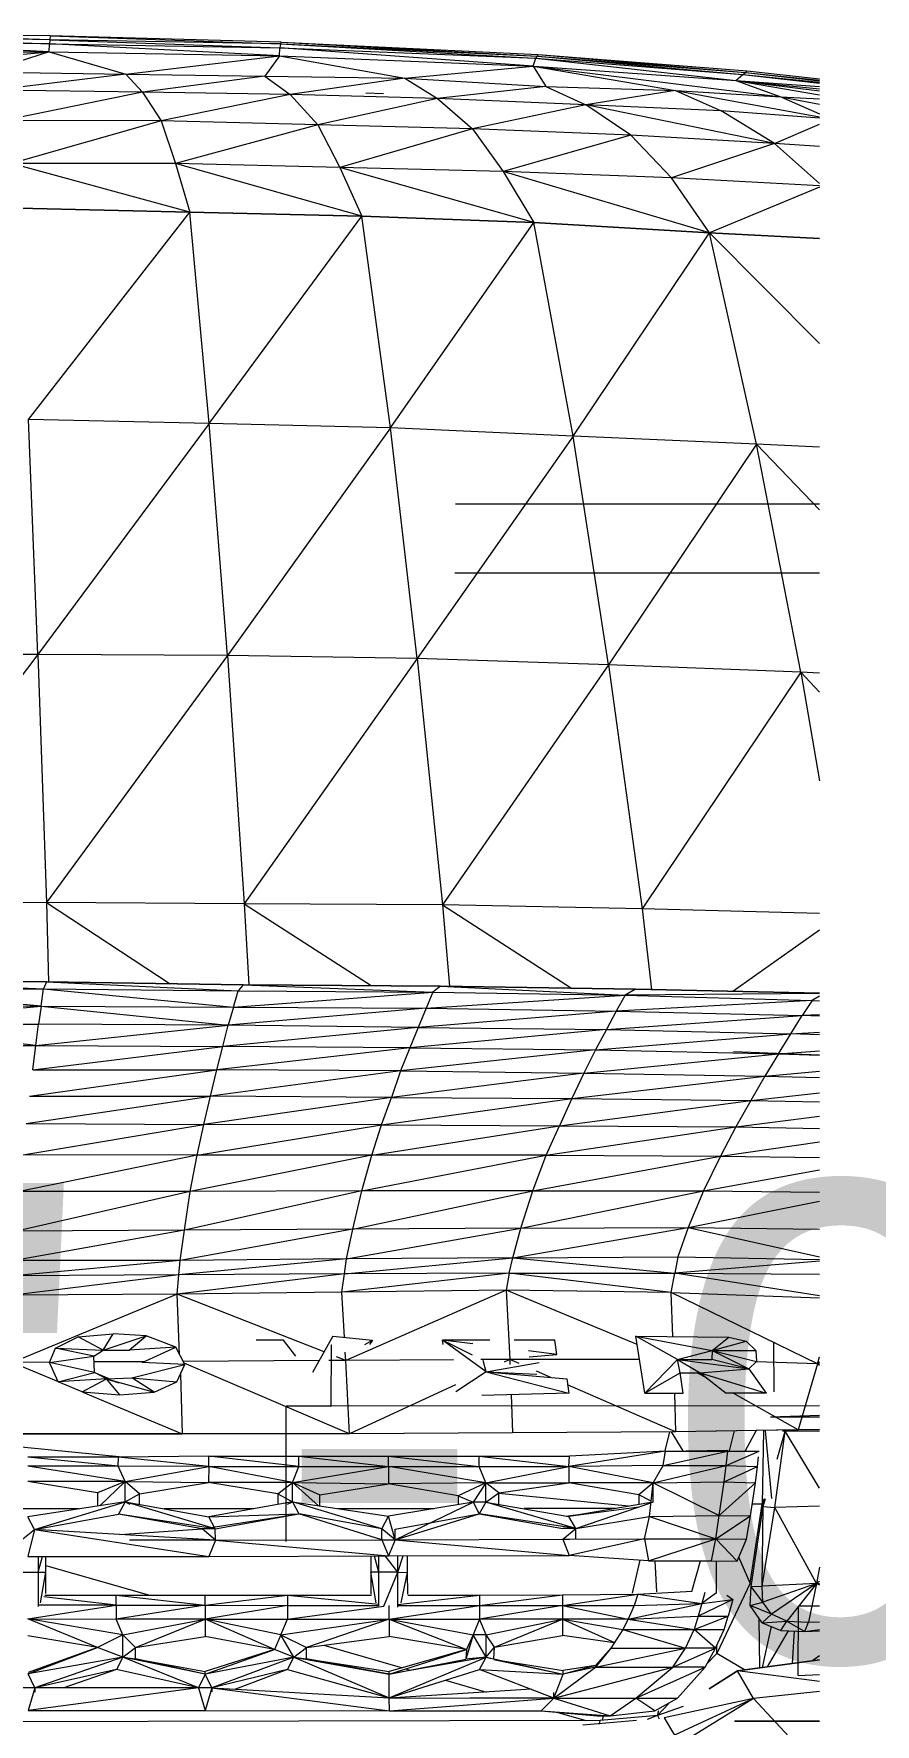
# Model space of a CAD drawing. Header units: inches. Extents: x 9610 to 16692, y -360 to 647.
# Drawn here: x 12446.94 to 12462.81, y 0.35 to 32.22 of the extents above; entities that cross this region are included whole.
import ezdxf

# ---------------------------------------------------------------- set-up
doc = ezdxf.new("R2010")
doc.units = ezdxf.units.IN
doc.header["$MEASUREMENT"] = 0
for name, color, linetype, lineweight in [('0-1', 7, 'Continuous', 5), ('0-3', 45, 'Continuous', 9), ('A-FLOR-LEVL', 51, 'Continuous', 9), ('A-GENM', 5, 'Continuous', 9)]:
    doc.layers.add(name, color=color, linetype=linetype, lineweight=lineweight)
doc.styles.add('Century Gothic', font='ufonts.com_century-gothic.ttf', dxfattribs={"height": 9})

# ---------------------------------------------------------------- blocks, each defined once
blk = doc.blocks.new('Land_Rover_Evoque_-_SUV_Car_Vehicle_Automobile_13067 - Land Rover EVOQUE_dwg-1230547-BUILDING SECTION - EAST_WEST - LOOKING NORTH')
at = {"layer": 'A-GENM'}
for p, q in [((12447.248, 32.184), (12443.442, 32.224)), ((12447.241, 32.11), (12443.442, 32.224)), ((12443.435, 31.543), (12447.227, 31.885)), ((12443.436, 31.886), (12447.227, 31.885)), ((12447.227, 31.885), (12443.438, 32.075)), ((12447.233, 32.036), (12443.438, 32.075)), ((12447.241, 32.11), (12443.44, 32.188)), ((12443.44, 32.188), (12447.233, 32.036)), ((12447.227, 31.885), (12446.046, 31.504)), ((12447.227, 31.885), (12447.233, 32.036)), ((12447.227, 31.885), (12448.671, 31.465)), ((12447.227, 31.885), (12451.569, 31.806)), ((12447.241, 32.11), (12447.233, 32.036)), ((12451.569, 31.806), (12447.233, 32.036)), ((12447.233, 32.036), (12451.58, 31.958)), ((12447.248, 32.184), (12447.241, 32.11)), ((12451.592, 32.032), (12447.241, 32.11)), ((12447.241, 32.11), (12451.58, 31.958)), ((12451.604, 32.068), (12447.248, 32.184)), ((12447.248, 32.184), (12451.592, 32.032)), ((12451.569, 31.806), (12451.58, 31.958)), ((12451.592, 32.032), (12451.58, 31.958)), ((12456.357, 31.612), (12451.58, 31.958)), ((12451.58, 31.958), (12456.407, 31.764)), ((12451.604, 32.068), (12451.592, 32.032)), ((12451.592, 32.032), (12456.374, 31.766)), ((12451.592, 32.032), (12456.438, 31.799)), ((12451.604, 32.068), (12456.449, 31.835)), ((12451.604, 32.068), (12456.438, 31.799)), ((12448.671, 31.465), (12451.569, 31.806)), ((12451.569, 31.806), (12451.297, 31.425)), ((12451.569, 31.806), (12453.937, 31.386)), ((12451.569, 31.806), (12456.357, 31.612)), ((12453.937, 31.386), (12456.357, 31.612)), ((12456.357, 31.612), (12456.407, 31.764)), ((12456.357, 31.612), (12456.597, 31.231)), ((12456.357, 31.612), (12459.044, 31.153)), ((12456.357, 31.612), (12461.027, 31.036)), ((12456.374, 31.611), (12460.178, 31.341)), ((12456.407, 31.764), (12456.438, 31.799)), ((12456.407, 31.764), (12460.178, 31.341)), ((12456.407, 31.764), (12460.314, 31.455)), ((12456.438, 31.799), (12456.449, 31.835)), ((12456.438, 31.799), (12460.314, 31.455)), ((12456.438, 31.799), (12460.365, 31.491)), ((12456.449, 31.835), (12460.396, 31.526)), ((12456.449, 31.835), (12460.365, 31.491)), ((12446.046, 31.504), (12448.671, 31.465)), ((12446.046, 31.504), (12448.671, 31.465)), ((12448.671, 31.465), (12446.206, 31.16)), ((12448.671, 31.465), (12451.297, 31.425)), ((12448.671, 31.465), (12448.99, 31.121)), ((12448.671, 31.465), (12451.297, 31.425)), ((12451.297, 31.425), (12448.99, 31.121)), ((12451.297, 31.425), (12453.937, 31.386)), ((12451.297, 31.425), (12451.774, 31.081)), ((12453.937, 31.386), (12451.774, 31.081)), ((12453.937, 31.386), (12456.597, 31.231)), ((12453.937, 31.386), (12454.555, 31.003)), ((12460.178, 31.341), (12460.314, 31.455)), ((12460.178, 31.341), (12461.027, 31.036)), ((12460.178, 31.341), (12461.756, 31.071)), ((12460.178, 31.341), (12461.756, 31.151)), ((12460.178, 31.341), (12461.756, 31.188)), ((12460.178, 31.341), (12461.756, 31.228)), ((12460.314, 31.455), (12460.365, 31.491)), ((12460.314, 31.455), (12461.756, 31.294)), ((12460.314, 31.455), (12461.756, 31.312)), ((12460.365, 31.491), (12460.396, 31.526)), ((12460.365, 31.491), (12461.756, 31.334)), ((12460.365, 31.491), (12461.756, 31.351)), ((12460.396, 31.526), (12461.756, 31.372)), ((12448.99, 31.121), (12446.206, 31.16)), ((12448.99, 31.121), (12446.379, 30.586)), ((12451.774, 31.081), (12448.99, 31.121)), ((12448.99, 31.121), (12449.336, 30.585)), ((12451.774, 31.081), (12449.336, 30.585)), ((12454.555, 31.003), (12451.774, 31.081)), ((12451.774, 31.081), (12452.296, 30.507)), ((12454.555, 31.003), (12452.296, 30.507)), ((12453.533, 31.091), (12453.197, 31.107)), ((12456.597, 31.231), (12454.555, 31.003)), ((12457.35, 30.887), (12454.555, 31.003)), ((12454.555, 31.003), (12455.212, 30.429)), ((12456.597, 31.231), (12459.044, 31.153)), ((12456.597, 31.231), (12457.35, 30.887)), ((12456.597, 31.231), (12459.044, 31.153)), ((12459.044, 31.153), (12457.35, 30.887)), ((12459.044, 31.153), (12461.027, 31.036)), ((12459.044, 31.153), (12461.756, 30.657)), ((12459.044, 31.153), (12459.904, 30.77)), ((12459.044, 31.153), (12461.027, 31.036)), ((12461.027, 31.036), (12461.756, 30.995)), ((12461.027, 31.036), (12461.756, 30.716)), ((12461.027, 31.036), (12461.756, 30.894)), ((12461.027, 31.036), (12461.756, 30.995)), ((12457.35, 30.887), (12455.212, 30.429)), ((12460.908, 30.158), (12457.35, 30.887)), ((12459.904, 30.77), (12457.35, 30.887)), ((12458.201, 30.312), (12457.35, 30.887)), ((12460.908, 30.158), (12459.904, 30.77)), ((12461.756, 30.633), (12459.904, 30.77)), ((12449.336, 30.585), (12446.379, 30.586)), ((12449.336, 30.585), (12446.515, 29.781)), ((12452.296, 30.507), (12449.336, 30.585)), ((12449.336, 30.585), (12449.607, 29.78)), ((12452.296, 30.507), (12449.607, 29.78)), ((12455.212, 30.429), (12452.296, 30.507)), ((12452.296, 30.507), (12452.707, 29.702)), ((12455.212, 30.429), (12452.707, 29.702)), ((12458.201, 30.312), (12455.212, 30.429)), ((12455.212, 30.429), (12455.792, 29.624)), ((12458.201, 30.312), (12455.792, 29.624)), ((12460.908, 30.158), (12458.201, 30.312)), ((12458.964, 29.508), (12458.201, 30.312)), ((12460.908, 30.158), (12461.756, 30.519)), ((12460.908, 30.158), (12458.964, 29.508)), ((12461.756, 30.097), (12460.908, 30.158)), ((12461.756, 29.399), (12460.908, 30.158)), ((12449.607, 29.78), (12446.515, 29.781)), ((12449.883, 28.86), (12446.515, 29.781)), ((12452.707, 29.702), (12449.607, 29.78)), ((12453.122, 28.782), (12449.607, 29.78)), ((12449.607, 29.78), (12449.883, 28.86)), ((12455.792, 29.624), (12452.707, 29.702)), ((12456.372, 28.666), (12452.707, 29.702)), ((12452.707, 29.702), (12453.122, 28.782)), ((12459.68, 28.472), (12455.792, 29.624)), ((12458.964, 29.508), (12455.792, 29.624)), ((12455.792, 29.624), (12456.372, 28.666)), ((12461.756, 29.355), (12458.964, 29.508)), ((12459.68, 28.472), (12458.964, 29.508)), ((12461.756, 29.331), (12459.68, 28.472)), ((12449.883, 28.86), (12446.65, 28.938)), ((12449.883, 28.86), (12446.65, 28.938)), ((12446.65, 28.938), (12449.883, 28.86)), ((12446.837, 24.949), (12449.883, 28.86)), ((12453.122, 28.782), (12449.883, 28.86)), ((12453.122, 28.782), (12449.883, 28.86)), ((12450.247, 24.872), (12449.883, 28.86)), ((12449.883, 28.86), (12453.122, 28.782)), ((12450.247, 24.872), (12453.122, 28.782)), ((12456.372, 28.666), (12453.122, 28.782)), ((12456.372, 28.666), (12453.122, 28.782)), ((12453.666, 24.794), (12453.122, 28.782)), ((12453.122, 28.782), (12456.372, 28.666)), ((12453.666, 24.794), (12456.372, 28.666)), ((12459.68, 28.472), (12456.372, 28.666)), ((12459.68, 28.472), (12456.372, 28.666)), ((12457.109, 24.638), (12456.372, 28.666)), ((12456.372, 28.666), (12459.68, 28.472)), ((12457.109, 24.638), (12459.68, 28.472)), ((12461.756, 28.364), (12459.68, 28.472)), ((12461.756, 28.364), (12459.68, 28.472)), ((12461.756, 26.385), (12459.68, 28.472)), ((12460.572, 24.483), (12459.68, 28.472)), ((12459.68, 28.472), (12461.756, 28.364)), ((12450.247, 24.872), (12446.837, 24.949)), ((12447.011, 20.518), (12446.837, 24.949)), ((12450.247, 24.872), (12447.011, 20.518)), ((12453.666, 24.794), (12450.247, 24.872)), ((12450.589, 20.498), (12450.247, 24.872)), ((12453.666, 24.794), (12450.589, 20.498)), ((12457.109, 24.638), (12453.666, 24.794)), ((12454.171, 20.44), (12453.666, 24.794)), ((12457.109, 24.638), (12454.171, 20.44)), ((12460.572, 24.483), (12457.109, 24.638)), ((12457.779, 20.323), (12457.109, 24.638)), ((12460.572, 24.483), (12457.779, 20.323)), ((12461.756, 23.246), (12460.572, 24.483)), ((12461.406, 20.187), (12460.572, 24.483)), ((12461.756, 24.426), (12460.572, 24.483)), ((12461.756, 23.355), (12454.894, 23.356)), ((12454.896, 23.354), (12454.894, 23.356)), ((12461.756, 22.051), (12454.878, 22.053)), ((12454.879, 22.051), (12454.878, 22.053)), ((12447.011, 20.518), (12443.437, 20.52)), ((12447.011, 20.518), (12443.441, 15.801)), ((12450.589, 20.498), (12447.011, 20.518)), ((12447.011, 20.518), (12447.173, 15.839)), ((12450.589, 20.498), (12447.173, 15.839)), ((12454.171, 20.44), (12450.589, 20.498)), ((12450.589, 20.498), (12450.906, 15.818)), ((12454.171, 20.44), (12450.906, 15.818)), ((12457.779, 20.323), (12454.171, 20.44)), ((12454.171, 20.44), (12454.649, 15.798)), ((12457.779, 20.323), (12454.649, 15.798)), ((12461.406, 20.187), (12457.779, 20.323)), ((12457.779, 20.323), (12458.412, 15.719)), ((12461.406, 20.187), (12458.412, 15.719)), ((12461.756, 20.169), (12461.406, 20.187)), ((12461.406, 20.187), (12461.756, 19.811)), ((12461.406, 20.187), (12461.756, 18.133)), ((12447.173, 15.839), (12443.441, 15.801)), ((12450.906, 15.818), (12447.173, 15.839)), ((12447.173, 15.839), (12449.511, 14.309)), ((12447.173, 15.839), (12447.216, 14.345)), ((12454.649, 15.798), (12450.906, 15.818)), ((12450.906, 15.818), (12453.301, 14.274)), ((12450.906, 15.818), (12450.991, 14.286)), ((12458.412, 15.719), (12454.649, 15.798)), ((12454.649, 15.798), (12454.78, 14.264)), ((12454.649, 15.798), (12457.077, 14.227)), ((12461.756, 15.632), (12458.412, 15.719)), ((12458.412, 15.719), (12458.591, 14.2)), ((12461.756, 15.319), (12460.126, 14.166)), ((12443.439, 14.366), (12447.177, 14.346)), ((12443.439, 14.366), (12447.122, 14.213)), ((12447.177, 14.346), (12443.439, 14.366)), ((12447.177, 14.346), (12447.122, 14.213)), ((12447.177, 14.346), (12450.885, 14.287)), ((12447.177, 14.346), (12450.792, 14.174)), ((12450.885, 14.287), (12447.177, 14.346)), ((12447.077, 13.889), (12443.438, 14.214)), ((12443.438, 14.214), (12447.122, 14.213)), ((12447.077, 13.889), (12447.122, 14.213)), ((12447.122, 14.213), (12450.704, 13.869)), ((12447.122, 14.213), (12450.792, 14.174)), ((12450.704, 13.869), (12450.792, 14.174)), ((12450.704, 13.869), (12454.462, 14.153)), ((12450.885, 14.287), (12450.792, 14.174)), ((12450.792, 14.174), (12454.462, 14.153)), ((12450.885, 14.287), (12454.608, 14.266)), ((12450.885, 14.287), (12454.462, 14.153)), ((12454.608, 14.266), (12450.885, 14.287)), ((12454.462, 14.153), (12454.335, 13.848)), ((12454.335, 13.848), (12458.089, 14.094)), ((12454.608, 14.266), (12454.462, 14.153)), ((12454.462, 14.153), (12458.089, 14.094)), ((12454.608, 14.266), (12458.284, 14.207)), ((12454.608, 14.266), (12458.089, 14.094)), ((12458.284, 14.207), (12454.608, 14.266)), ((12458.089, 14.094), (12457.923, 13.789)), ((12458.284, 14.207), (12458.089, 14.094)), ((12458.089, 14.094), (12461.619, 13.996)), ((12461.756, 14.128), (12458.12, 14.094)), ((12458.284, 14.207), (12461.756, 14.13)), ((12461.756, 14.13), (12458.284, 14.207)), ((12461.756, 14.077), (12461.619, 13.996)), ((12443.435, 13.547), (12447.077, 13.889)), ((12443.436, 13.909), (12447.077, 13.889)), ((12447.077, 13.889), (12447.028, 13.546)), ((12447.077, 13.889), (12450.704, 13.869)), ((12447.077, 13.889), (12450.606, 13.525)), ((12450.704, 13.869), (12450.606, 13.525)), ((12454.335, 13.848), (12450.606, 13.525)), ((12450.704, 13.869), (12454.335, 13.848)), ((12454.335, 13.848), (12454.189, 13.486)), ((12457.923, 13.789), (12454.189, 13.486)), ((12454.335, 13.848), (12457.923, 13.789)), ((12457.923, 13.789), (12457.738, 13.446)), ((12457.738, 13.446), (12461.434, 13.711)), ((12461.619, 13.996), (12457.923, 13.789)), ((12457.923, 13.789), (12461.434, 13.711)), ((12461.22, 13.367), (12461.434, 13.711)), ((12461.619, 13.996), (12461.434, 13.711)), ((12461.756, 13.723), (12461.434, 13.711)), ((12461.756, 13.697), (12461.434, 13.711)), ((12461.619, 13.996), (12461.756, 13.99)), ((12446.973, 13.145), (12443.435, 13.547)), ((12443.435, 13.547), (12447.028, 13.546)), ((12446.973, 13.145), (12447.028, 13.546)), ((12446.973, 13.145), (12450.606, 13.525)), ((12450.606, 13.525), (12447.028, 13.546)), ((12450.503, 13.124), (12450.606, 13.525)), ((12454.189, 13.486), (12450.503, 13.124)), ((12454.189, 13.486), (12450.606, 13.525)), ((12454.189, 13.486), (12454.033, 13.103)), ((12457.738, 13.446), (12454.033, 13.103)), ((12454.189, 13.486), (12457.738, 13.446)), ((12457.738, 13.446), (12457.534, 13.064)), ((12457.738, 13.446), (12461.22, 13.367)), ((12461.22, 13.367), (12461.756, 13.399)), ((12443.434, 13.146), (12446.973, 13.145)), ((12446.917, 12.686), (12446.973, 13.145)), ((12446.917, 12.686), (12450.503, 13.124)), ((12446.973, 13.145), (12450.503, 13.124)), ((12450.391, 12.685), (12450.503, 13.124)), ((12454.033, 13.103), (12450.391, 12.685)), ((12454.033, 13.103), (12450.503, 13.124)), ((12454.033, 13.103), (12453.857, 12.665)), ((12454.033, 13.103), (12457.534, 13.064)), ((12457.534, 13.064), (12461.22, 13.367)), ((12460.986, 12.986), (12461.22, 13.367)), ((12461.756, 13.348), (12461.22, 13.367)), ((12457.534, 13.064), (12453.857, 12.665)), ((12457.534, 13.064), (12457.31, 12.625)), ((12457.31, 12.625), (12460.986, 12.986)), ((12457.534, 13.064), (12460.986, 12.986)), ((12460.135, 13.033), (12461.756, 12.969)), ((12460.135, 13.033), (12461.756, 12.969)), ((12460.986, 12.986), (12460.724, 12.566)), ((12460.986, 12.986), (12461.756, 13.044)), ((12460.986, 12.986), (12461.756, 12.962)), ((12446.855, 12.189), (12450.391, 12.685)), ((12446.917, 12.686), (12450.391, 12.685)), ((12450.269, 12.188), (12450.391, 12.685)), ((12453.857, 12.665), (12450.269, 12.188)), ((12453.857, 12.665), (12450.391, 12.685)), ((12453.857, 12.665), (12453.683, 12.167)), ((12457.31, 12.625), (12453.683, 12.167)), ((12453.857, 12.665), (12457.31, 12.625)), ((12457.31, 12.625), (12457.087, 12.147)), ((12457.087, 12.147), (12460.724, 12.566)), ((12457.31, 12.625), (12460.724, 12.566)), ((12460.724, 12.566), (12460.463, 12.107)), ((12460.724, 12.566), (12461.756, 12.661)), ((12460.724, 12.566), (12461.756, 12.54)), ((12446.794, 11.673), (12450.269, 12.188)), ((12446.855, 12.189), (12450.269, 12.188)), ((12450.147, 11.652), (12450.269, 12.188)), ((12453.683, 12.167), (12450.147, 11.652)), ((12453.683, 12.167), (12450.269, 12.188)), ((12453.498, 11.651), (12453.683, 12.167)), ((12453.498, 11.651), (12457.087, 12.147)), ((12453.683, 12.167), (12457.087, 12.147)), ((12457.087, 12.147), (12456.853, 11.631)), ((12457.087, 12.147), (12460.463, 12.107)), ((12460.463, 12.107), (12461.756, 12.25)), ((12456.853, 11.631), (12460.463, 12.107)), ((12460.463, 12.107), (12460.181, 11.61)), ((12460.181, 11.61), (12461.756, 11.813)), ((12460.463, 12.107), (12461.756, 12.083)), ((12446.727, 11.08), (12450.147, 11.652)), ((12446.794, 11.673), (12450.147, 11.652)), ((12450.016, 11.078), (12450.147, 11.652)), ((12450.016, 11.078), (12453.498, 11.651)), ((12453.498, 11.651), (12450.147, 11.652)), ((12453.313, 11.077), (12453.498, 11.651)), ((12453.313, 11.077), (12456.853, 11.631)), ((12453.498, 11.651), (12456.853, 11.631)), ((12456.601, 11.076), (12456.853, 11.631)), ((12456.601, 11.076), (12460.181, 11.61)), ((12456.853, 11.631), (12460.181, 11.61)), ((12460.181, 11.61), (12459.89, 11.055)), ((12460.181, 11.61), (12461.756, 11.58)), ((12459.89, 11.055), (12461.756, 11.327)), ((12450.016, 11.078), (12446.665, 10.39)), ((12450.016, 11.078), (12446.727, 11.08)), ((12449.889, 10.389), (12450.016, 11.078)), ((12453.313, 11.077), (12449.889, 10.389)), ((12453.313, 11.077), (12450.016, 11.078)), ((12453.124, 10.407), (12453.313, 11.077)), ((12453.124, 10.407), (12456.601, 11.076)), ((12456.601, 11.076), (12453.313, 11.077)), ((12456.349, 10.406), (12456.601, 11.076)), ((12456.349, 10.406), (12459.89, 11.055)), ((12456.601, 11.076), (12459.89, 11.055)), ((12459.89, 11.055), (12459.569, 10.405)), ((12459.89, 11.055), (12461.756, 11.031)), ((12459.569, 10.405), (12461.756, 10.799)), ((12449.889, 10.389), (12446.609, 9.643)), ((12449.889, 10.389), (12446.665, 10.39)), ((12453.124, 10.407), (12449.777, 9.661)), ((12449.777, 9.661), (12449.889, 10.389)), ((12453.124, 10.407), (12449.889, 10.389)), ((12452.954, 9.68), (12453.124, 10.407)), ((12452.954, 9.68), (12456.349, 10.406)), ((12456.349, 10.406), (12453.124, 10.407)), ((12456.126, 9.697), (12456.349, 10.406)), ((12456.126, 9.697), (12459.569, 10.405)), ((12456.349, 10.406), (12459.569, 10.405)), ((12459.569, 10.405), (12459.279, 9.715)), ((12459.279, 9.715), (12461.756, 10.206)), ((12459.569, 10.405), (12461.756, 10.376)), ((12449.777, 9.661), (12446.572, 9.087)), ((12449.777, 9.661), (12446.609, 9.643)), ((12452.954, 9.68), (12449.7, 9.087)), ((12449.7, 9.087), (12449.777, 9.661)), ((12452.954, 9.68), (12449.777, 9.661)), ((12452.834, 9.124), (12456.126, 9.697)), ((12452.834, 9.124), (12452.954, 9.68)), ((12456.126, 9.697), (12452.954, 9.68)), ((12455.971, 9.142), (12459.279, 9.715)), ((12455.971, 9.142), (12456.126, 9.697)), ((12456.126, 9.697), (12459.279, 9.715)), ((12459.279, 9.715), (12459.086, 9.159)), ((12459.279, 9.715), (12461.756, 9.682)), ((12459.279, 9.715), (12461.756, 9.159)), ((12449.7, 9.087), (12446.558, 8.799)), ((12449.7, 9.087), (12446.572, 9.087)), ((12452.834, 9.124), (12449.671, 8.818)), ((12449.671, 8.818), (12449.7, 9.087)), ((12452.834, 9.124), (12449.7, 9.087)), ((12452.795, 8.836), (12455.971, 9.142)), ((12452.795, 8.836), (12452.834, 9.124)), ((12455.971, 9.142), (12452.834, 9.124)), ((12455.904, 8.854), (12455.971, 9.142)), ((12455.971, 9.142), (12459.086, 9.159)), ((12455.971, 9.142), (12459.028, 8.853)), ((12459.086, 9.159), (12459.028, 8.853)), ((12461.756, 9.079), (12459.028, 8.853)), ((12459.086, 9.159), (12461.756, 9.106)), ((12449.671, 8.818), (12446.546, 8.435)), ((12449.671, 8.818), (12446.558, 8.799)), ((12452.795, 8.836), (12449.643, 8.453)), ((12449.643, 8.453), (12449.671, 8.818)), ((12452.795, 8.836), (12449.671, 8.818)), ((12455.904, 8.854), (12452.747, 8.49)), ((12452.747, 8.49), (12452.795, 8.836)), ((12455.904, 8.854), (12452.795, 8.836)), ((12455.904, 8.854), (12455.847, 8.528)), ((12458.961, 8.488), (12455.904, 8.854)), ((12455.904, 8.854), (12459.028, 8.853)), ((12458.961, 8.488), (12459.028, 8.853)), ((12461.756, 8.422), (12459.028, 8.853)), ((12459.028, 8.853), (12461.756, 8.834)), ((12449.643, 8.453), (12446.535, 7.168)), ((12449.643, 8.453), (12446.546, 8.435)), ((12452.747, 8.49), (12449.643, 8.453)), ((12452.411, 7.366), (12449.643, 8.453)), ((12449.687, 7.316), (12449.643, 8.453)), ((12455.847, 8.528), (12452.747, 8.49)), ((12452.796, 7.643), (12452.747, 8.49)), ((12455.847, 8.528), (12452.821, 7.204)), ((12458.318, 7.507), (12455.847, 8.528)), ((12458.961, 8.488), (12455.847, 8.528)), ((12455.847, 8.528), (12455.916, 7.223)), ((12461.719, 7.144), (12458.961, 8.488)), ((12458.993, 7.655), (12458.961, 8.488)), ((12458.961, 8.488), (12461.756, 8.384)), ((12447.773, 7.648), (12448.435, 7.705)), ((12448.248, 7.398), (12448.435, 7.705)), ((12448.248, 7.398), (12449.054, 7.667)), ((12449.054, 7.667), (12448.435, 7.705)), ((12448.736, 7.398), (12449.054, 7.667)), ((12449.615, 7.455), (12449.054, 7.667)), ((12452.579, 7.665), (12452.195, 6.981)), ((12452.579, 7.665), (12453.323, 7.588)), ((12458.46, 6.588), (12458.294, 7.663)), ((12458.294, 7.663), (12460.045, 7.643)), ((12459.078, 7.221), (12458.294, 7.663)), ((12458.294, 7.663), (12459.736, 7.394)), ((12447.234, 7.168), (12447.348, 7.437)), ((12447.348, 7.437), (12447.773, 7.648)), ((12448.066, 7.283), (12447.348, 7.437)), ((12447.348, 7.437), (12448.248, 7.398)), ((12448.248, 7.398), (12447.773, 7.648)), ((12448.066, 7.283), (12448.248, 7.398)), ((12448.248, 7.398), (12448.736, 7.398)), ((12449.615, 7.455), (12448.736, 7.398)), ((12448.978, 7.168), (12449.615, 7.455)), ((12449.785, 7.128), (12449.615, 7.455)), ((12451.646, 7.589), (12451.131, 7.589)), ((12451.88, 7.283), (12451.646, 7.589)), ((12452.543, 7.497), (12452.542, 6.345)), ((12452.543, 7.497), (12452.551, 7.499)), ((12452.821, 7.204), (12452.812, 7.36)), ((12453.179, 7.505), (12453.323, 7.588)), ((12453.323, 7.588), (12453.271, 7.509)), ((12454.658, 7.505), (12454.648, 7.588)), ((12455.537, 7.588), (12454.648, 7.588)), ((12455.471, 6.993), (12454.648, 7.588)), ((12455.215, 7.304), (12454.648, 7.588)), ((12455.22, 7.517), (12454.648, 7.588)), ((12456.767, 7.587), (12455.999, 7.587)), ((12456.806, 7.319), (12456.269, 7.386)), ((12456.806, 7.319), (12456.767, 7.587)), ((12459.078, 7.221), (12459.736, 7.394)), ((12459.736, 7.394), (12459.726, 7.221)), ((12459.736, 7.394), (12460.045, 7.643)), ((12459.736, 7.394), (12460.374, 7.567)), ((12459.736, 7.394), (12460.558, 7.394)), ((12459.736, 7.394), (12460.567, 7.183)), ((12459.736, 7.394), (12460.423, 7.048)), ((12460.045, 7.643), (12460.374, 7.567)), ((12460.374, 7.567), (12460.558, 7.394)), ((12460.558, 7.394), (12460.567, 7.183)), ((12460.898, 7.192), (12460.899, 7.556)), ((12460.901, 6.614), (12460.899, 7.556)), ((12447.236, 7.172), (12446.535, 7.168)), ((12446.535, 7.168), (12447.399, 6.806)), ((12447.234, 7.168), (12448.066, 7.283)), ((12447.399, 6.804), (12447.234, 7.168)), ((12448.083, 6.976), (12447.234, 7.168)), ((12448.083, 6.976), (12448.066, 7.283)), ((12449.01, 7.182), (12448.072, 7.177)), ((12448.784, 6.88), (12449.785, 7.128)), ((12449.785, 7.128), (12448.978, 7.168)), ((12449.636, 6.802), (12449.785, 7.128)), ((12452.319, 7.202), (12449.755, 7.187)), ((12452.895, 5.823), (12449.772, 7.152)), ((12452.821, 7.204), (12452.499, 7.203)), ((12452.821, 7.204), (12452.645, 7.274)), ((12454.856, 7.217), (12452.821, 7.204)), ((12452.895, 5.823), (12452.821, 7.204)), ((12455.916, 7.223), (12455.372, 7.22)), ((12455.471, 6.993), (12455.413, 7.204)), ((12455.471, 6.993), (12456.472, 7.166)), ((12455.916, 7.223), (12455.809, 7.173)), ((12458.362, 7.222), (12455.916, 7.223)), ((12456.09, 7.147), (12455.916, 7.223)), ((12455.916, 7.223), (12455.919, 7.13)), ((12456.28, 7.275), (12456.806, 7.319)), ((12458.46, 6.588), (12459.078, 7.221)), ((12459.078, 7.221), (12459.726, 7.221)), ((12459.127, 6.972), (12459.078, 7.221)), ((12459.078, 7.221), (12459.504, 6.972)), ((12459.078, 7.221), (12460.423, 7.048)), ((12459.504, 6.972), (12460.423, 7.048)), ((12460.423, 7.048), (12459.726, 7.221)), ((12460.567, 7.183), (12460.423, 7.048)), ((12460.423, 7.048), (12460.753, 6.587)), ((12461.719, 7.144), (12460.561, 7.177)), ((12461.719, 7.144), (12461.353, 5.896)), ((12461.719, 7.144), (12461.756, 7.272)), ((12461.756, 7.173), (12461.719, 7.144)), ((12461.756, 7.11), (12461.719, 7.144)), ((12461.719, 7.144), (12461.756, 7.144)), ((12447.399, 6.804), (12448.083, 6.976)), ((12448.31, 6.861), (12447.399, 6.804)), ((12447.849, 6.612), (12447.399, 6.804)), ((12447.849, 6.612), (12448.31, 6.861)), ((12448.083, 6.976), (12448.351, 6.863)), ((12448.31, 6.861), (12448.083, 6.976)), ((12448.31, 6.861), (12448.784, 6.88)), ((12448.31, 6.861), (12448.538, 6.784)), ((12448.562, 6.554), (12448.31, 6.861)), ((12448.31, 6.861), (12449.21, 6.61)), ((12449.21, 6.61), (12448.784, 6.88)), ((12448.784, 6.88), (12449.636, 6.802)), ((12449.21, 6.61), (12449.636, 6.802)), ((12449.701, 6.944), (12449.738, 5.823)), ((12454.89, 6.747), (12452.895, 5.823)), ((12455.471, 6.993), (12454.899, 6.614)), ((12455.471, 6.993), (12456.425, 6.944)), ((12455.471, 6.993), (12456.99, 6.858)), ((12455.471, 6.993), (12457.029, 6.589)), ((12456.691, 6.884), (12456.418, 7.003)), ((12456.99, 6.858), (12457.029, 6.589)), ((12459.041, 5.858), (12457.006, 6.747)), ((12458.46, 6.588), (12459.127, 6.972)), ((12459.186, 6.588), (12459.127, 6.972)), ((12459.127, 6.972), (12459.504, 6.972)), ((12459.645, 6.863), (12459.452, 6.972)), ((12459.504, 6.972), (12459.998, 6.588)), ((12459.504, 6.972), (12460.753, 6.587)), ((12447.849, 6.612), (12448.562, 6.554)), ((12447.864, 6.61), (12449.738, 5.823)), ((12448.562, 6.554), (12449.21, 6.61)), ((12457.029, 6.589), (12455.387, 6.547)), ((12455.94, 6.561), (12455.966, 5.841)), ((12458.46, 6.588), (12459.186, 6.588)), ((12459.025, 6.588), (12459.041, 5.858)), ((12460.753, 6.587), (12459.998, 6.588)), ((12461.353, 5.896), (12460.13, 6.588)), ((12451.696, 3.79), (12451.7, 6.345)), ((12461.756, 6.352), (12451.7, 6.345)), ((12451.709, 6.346), (12451.7, 6.345)), ((12452.542, 6.345), (12451.7, 6.345)), ((12452.55, 6.347), (12451.709, 6.346)), ((12461.756, 6.352), (12452.542, 6.345)), ((12452.542, 6.345), (12452.55, 6.347)), ((12452.55, 6.347), (12461.756, 6.353)), ((12460.833, 6.142), (12461.756, 6.176)), ((12460.833, 6.142), (12461.756, 6.144)), ((12448.611, 5.382), (12444.051, 5.825)), ((12446.525, 5.824), (12449.738, 5.823)), ((12449.738, 5.823), (12446.525, 5.824)), ((12449.739, 5.823), (12446.526, 5.824)), ((12452.895, 5.823), (12449.738, 5.823)), ((12452.895, 5.823), (12449.738, 5.823)), ((12452.897, 5.822), (12449.739, 5.823)), ((12455.966, 5.841), (12452.895, 5.823)), ((12455.966, 5.841), (12452.895, 5.823)), ((12455.967, 5.84), (12452.897, 5.822)), ((12459.041, 5.858), (12455.966, 5.841)), ((12459.041, 5.858), (12455.966, 5.841)), ((12459.042, 5.858), (12455.967, 5.84)), ((12458.849, 5.499), (12458.932, 5.857)), ((12458.96, 5.857), (12459.178, 5.499)), ((12461.353, 5.896), (12459.041, 5.858)), ((12461.353, 5.896), (12459.041, 5.858)), ((12461.324, 5.896), (12459.041, 5.858)), ((12461.324, 5.896), (12459.042, 5.858)), ((12460.147, 5.876), (12460.055, 5.499)), ((12460.563, 5.883), (12460.355, 5.499)), ((12460.701, 5.885), (12460.679, 4.494)), ((12460.73, 5.886), (12460.852, 4.6)), ((12460.918, 4.429), (12461.111, 5.869)), ((12460.957, 5.341), (12461.111, 5.869)), ((12461.111, 5.869), (12461.058, 5.869)), ((12461.756, 5.869), (12461.111, 5.869)), ((12461.756, 4.795), (12461.111, 5.869)), ((12461.756, 5.905), (12461.353, 5.896)), ((12461.756, 5.905), (12461.353, 5.896)), ((12458.85, 5.493), (12457.032, 5.206)), ((12458.85, 5.493), (12457.041, 5.398)), ((12458.85, 5.493), (12457.042, 5.398)), ((12458.811, 5.224), (12458.85, 5.493)), ((12458.811, 5.224), (12460.029, 5.492)), ((12458.84, 5.416), (12458.85, 5.493)), ((12458.84, 5.416), (12458.841, 5.434)), ((12458.841, 5.434), (12458.85, 5.493)), ((12458.85, 5.493), (12460.03, 5.511)), ((12458.85, 5.493), (12460.029, 5.492)), ((12460, 5.224), (12460.029, 5.492)), ((12460, 5.224), (12460.619, 5.492)), ((12460.029, 5.492), (12460.03, 5.511)), ((12460.029, 5.492), (12460.619, 5.492)), ((12448.536, 5.381), (12446.821, 5.382)), ((12448.531, 5.209), (12446.821, 5.382)), ((12448.657, 4.921), (12446.822, 5.209)), ((12448.531, 5.209), (12446.822, 5.209)), ((12448.531, 5.209), (12448.536, 5.381)), ((12448.657, 4.921), (12448.531, 5.209)), ((12450.238, 5.208), (12448.531, 5.209)), ((12450.238, 5.4), (12448.536, 5.381)), ((12450.238, 5.208), (12448.536, 5.381)), ((12448.657, 4.921), (12450.238, 5.208)), ((12450.238, 5.208), (12450.234, 4.901)), ((12450.238, 5.4), (12451.935, 5.4)), ((12450.238, 5.208), (12450.238, 5.4)), ((12451.935, 5.208), (12450.238, 5.4)), ((12451.815, 4.901), (12450.238, 5.208)), ((12450.238, 5.208), (12451.935, 5.208)), ((12451.815, 4.901), (12451.935, 5.208)), ((12451.815, 4.901), (12453.628, 5.207)), ((12451.935, 5.4), (12453.627, 5.399)), ((12451.935, 5.208), (12451.935, 5.4)), ((12451.935, 5.4), (12453.628, 5.207)), ((12451.935, 5.208), (12453.628, 5.207)), ((12453.627, 5.399), (12455.339, 5.398)), ((12453.628, 5.207), (12453.627, 5.399)), ((12453.627, 5.399), (12455.339, 5.207)), ((12455.466, 4.899), (12453.628, 5.207)), ((12453.628, 5.207), (12455.339, 5.207)), ((12453.628, 5.207), (12453.628, 4.88)), ((12455.339, 5.398), (12457.041, 5.398)), ((12455.339, 5.207), (12455.339, 5.398)), ((12455.339, 5.398), (12457.032, 5.206)), ((12455.339, 5.398), (12457.042, 5.398)), ((12455.466, 4.899), (12455.339, 5.207)), ((12455.339, 5.207), (12457.032, 5.206)), ((12455.466, 4.899), (12457.032, 5.206)), ((12457.032, 5.206), (12457.042, 5.398)), ((12458.811, 5.224), (12457.032, 5.206)), ((12458.618, 4.898), (12457.032, 5.206)), ((12457.032, 5.206), (12457.032, 4.898)), ((12458.618, 4.898), (12458.811, 5.224)), ((12458.618, 4.898), (12460, 5.224)), ((12458.811, 5.224), (12460, 5.224)), ((12459.962, 4.917), (12460, 5.224)), ((12459.962, 4.917), (12460.591, 5.204)), ((12460, 5.224), (12460.591, 5.204)), ((12460.553, 4.897), (12460.591, 5.204)), ((12460.591, 5.204), (12460.609, 5.387)), ((12448.138, 4.709), (12446.825, 4.921)), ((12448.657, 4.921), (12446.825, 4.921)), ((12448.657, 4.921), (12448.138, 4.709)), ((12448.657, 4.921), (12448.184, 4.465)), ((12448.658, 4.537), (12448.657, 4.921)), ((12448.929, 4.69), (12448.657, 4.921)), ((12448.657, 4.921), (12450.234, 4.901)), ((12448.929, 4.69), (12450.234, 4.901)), ((12451.54, 4.689), (12450.234, 4.901)), ((12451.815, 4.901), (12450.234, 4.901)), ((12451.54, 4.689), (12451.815, 4.901)), ((12451.815, 4.536), (12451.815, 4.901)), ((12451.815, 4.901), (12452.307, 4.463)), ((12451.815, 4.901), (12452.332, 4.67)), ((12451.815, 4.901), (12453.628, 4.88)), ((12452.332, 4.67), (12453.628, 4.88)), ((12455.466, 4.899), (12453.628, 4.88)), ((12454.944, 4.649), (12453.628, 4.88)), ((12455.466, 4.899), (12454.944, 4.649)), ((12455.466, 4.899), (12455.224, 4.535)), ((12455.466, 4.535), (12455.466, 4.899)), ((12455.708, 4.707), (12455.466, 4.899)), ((12455.466, 4.899), (12457.032, 4.898)), ((12455.708, 4.707), (12457.032, 4.898)), ((12458.348, 4.668), (12457.032, 4.898)), ((12458.618, 4.898), (12457.032, 4.898)), ((12458.618, 4.898), (12458.348, 4.668)), ((12458.551, 4.265), (12458.618, 4.898)), ((12458.618, 4.898), (12459.962, 4.917)), ((12458.619, 4.534), (12458.618, 4.898)), ((12458.618, 4.898), (12459.866, 4.283)), ((12459.866, 4.283), (12459.962, 4.917)), ((12459.866, 4.283), (12460.553, 4.897)), ((12459.962, 4.917), (12460.553, 4.897)), ((12460.457, 4.273), (12460.553, 4.897)), ((12448.658, 4.537), (12446.823, 4.259)), ((12446.95, 4.019), (12448.658, 4.537)), ((12448.138, 4.709), (12448.138, 4.458)), ((12448.658, 4.537), (12448.532, 4.307)), ((12448.658, 4.537), (12448.929, 4.69)), ((12448.658, 4.537), (12448.749, 4.498)), ((12448.658, 4.537), (12450.239, 4.258)), ((12450.36, 4.028), (12448.658, 4.537)), ((12448.929, 4.489), (12448.929, 4.69)), ((12451.815, 4.536), (12450.239, 4.258)), ((12451.54, 4.689), (12451.54, 4.488)), ((12451.54, 4.689), (12451.815, 4.536)), ((12451.72, 4.496), (12451.815, 4.536)), ((12451.815, 4.536), (12453.629, 4.266)), ((12453.504, 4.027), (12451.815, 4.536)), ((12451.815, 4.536), (12451.936, 4.315)), ((12452.333, 4.459), (12452.332, 4.67)), ((12455.224, 4.535), (12453.629, 4.266)), ((12453.755, 3.825), (12455.224, 4.535)), ((12454.944, 4.649), (12454.944, 4.488)), ((12454.944, 4.649), (12455.224, 4.535)), ((12455.134, 4.498), (12455.224, 4.535)), ((12455.466, 4.535), (12455.224, 4.535)), ((12455.224, 4.535), (12455.34, 4.314)), ((12455.466, 4.535), (12455.34, 4.314)), ((12455.466, 4.535), (12455.708, 4.707)), ((12455.466, 4.535), (12455.56, 4.512)), ((12455.466, 4.535), (12457.032, 4.265)), ((12457.159, 4.035), (12455.466, 4.535)), ((12455.708, 4.493), (12455.708, 4.707)), ((12458.157, 4.456), (12455.708, 4.693)), ((12458.579, 4.527), (12457.032, 4.265)), ((12457.159, 4.035), (12458.578, 4.52)), ((12458.348, 4.668), (12458.348, 4.488)), ((12458.582, 4.552), (12458.348, 4.668)), ((12458.619, 4.534), (12458.554, 4.51)), ((12460.449, 3.006), (12460.679, 4.494)), ((12460.679, 4.494), (12460.491, 4.494)), ((12460.679, 4.494), (12460.671, 4.278)), ((12460.697, 4.449), (12460.741, 4.601)), ((12460.697, 4.449), (12460.717, 4.597)), ((12447.789, 4.405), (12446.007, 4.404)), ((12446.95, 4.019), (12446.823, 4.259)), ((12446.95, 4.019), (12448.532, 4.307)), ((12450.36, 4.028), (12448.532, 4.307)), ((12450.115, 4.027), (12448.533, 4.306)), ((12451.087, 4.408), (12449.397, 4.406)), ((12450.115, 4.027), (12451.936, 4.315)), ((12450.239, 4.258), (12451.936, 4.315)), ((12450.36, 4.028), (12450.239, 4.258)), ((12450.36, 4.028), (12451.936, 4.315)), ((12453.504, 4.027), (12451.936, 4.315)), ((12453.504, 3.825), (12451.937, 4.315)), ((12454.482, 4.41), (12452.671, 4.409)), ((12453.504, 4.027), (12453.629, 4.266)), ((12453.755, 3.825), (12453.629, 4.266)), ((12453.755, 3.825), (12455.34, 4.314)), ((12453.755, 4.026), (12455.34, 4.314)), ((12457.159, 4.035), (12455.34, 4.314)), ((12455.341, 4.314), (12456.917, 4.035)), ((12457.901, 4.412), (12456.184, 4.411)), ((12457.032, 4.265), (12456.985, 4.265)), ((12457.156, 4.286), (12457.015, 4.268)), ((12458.348, 4.437), (12457.032, 4.265)), ((12457.159, 4.035), (12457.032, 4.265)), ((12457.159, 4.035), (12458.551, 4.265)), ((12458.455, 3.842), (12458.551, 4.265)), ((12458.551, 4.265), (12459.866, 4.283)), ((12458.551, 4.264), (12458.551, 4.265)), ((12458.551, 4.265), (12459.8, 3.842)), ((12459.8, 3.842), (12459.866, 4.283)), ((12459.8, 3.842), (12460.457, 4.273)), ((12459.866, 4.283), (12460.457, 4.273)), ((12460.38, 3.832), (12460.457, 4.273)), ((12460.466, 2.941), (12460.697, 4.449)), ((12460.678, 2.951), (12460.697, 4.449)), ((12460.678, 2.951), (12460.918, 4.429)), ((12460.697, 4.449), (12460.918, 4.429)), ((12461.756, 4.46), (12460.918, 4.429)), ((12461.703, 2.998), (12460.918, 4.429)), ((12446.7, 3.817), (12446.95, 4.019)), ((12446.95, 4.019), (12446.825, 3.51)), ((12446.949, 4.019), (12446.95, 4.019)), ((12450.361, 3.816), (12446.95, 4.019)), ((12446.95, 4.019), (12450.24, 3.51)), ((12448.557, 3.924), (12450.115, 4.027)), ((12450.36, 4.028), (12450.115, 4.027)), ((12450.36, 4.028), (12450.115, 4.027)), ((12450.361, 3.816), (12450.115, 4.027)), ((12450.361, 3.816), (12450.36, 4.028)), ((12453.504, 3.825), (12453.504, 4.027)), ((12453.504, 3.962), (12453.504, 4.027)), ((12453.755, 3.825), (12453.504, 4.027)), ((12453.755, 3.825), (12453.755, 4.026)), ((12453.755, 3.825), (12456.918, 3.833)), ((12457.159, 4.035), (12456.917, 4.035)), ((12456.918, 3.833), (12457.159, 4.035)), ((12456.918, 3.833), (12458.455, 3.842)), ((12456.918, 3.833), (12457.041, 3.833)), ((12456.918, 3.833), (12457.034, 3.526)), ((12458.455, 3.842), (12457.034, 3.526)), ((12457.159, 3.835), (12457.159, 4.035)), ((12458.455, 3.842), (12458.533, 3.429)), ((12458.455, 3.842), (12459.8, 3.842)), ((12458.533, 3.429), (12459.8, 3.842)), ((12459.723, 3.429), (12459.8, 3.842)), ((12460.207, 3.418), (12459.8, 3.842)), ((12459.8, 3.842), (12460.38, 3.832)), ((12460.207, 3.418), (12460.38, 3.832)), ((12446.825, 3.51), (12450.24, 3.51)), ((12447.016, 3.51), (12447.017, 3.212)), ((12447.017, 3.212), (12447.098, 3.51)), ((12447.162, 3.212), (12447.162, 3.51)), ((12450.361, 3.816), (12448.742, 3.817)), ((12450.361, 3.816), (12450.24, 3.51)), ((12450.24, 3.51), (12453.629, 3.518)), ((12450.361, 3.816), (12453.504, 3.825)), ((12450.362, 3.816), (12450.361, 3.816)), ((12450.361, 3.816), (12453.629, 3.518)), ((12453.292, 3.517), (12453.293, 3.21)), ((12453.447, 3.21), (12453.363, 3.517)), ((12453.447, 3.21), (12453.447, 3.517)), ((12453.504, 3.825), (12453.755, 3.825)), ((12453.504, 3.825), (12453.629, 3.518)), ((12453.805, 3.21), (12453.566, 3.518)), ((12453.755, 3.825), (12453.629, 3.518)), ((12453.629, 3.518), (12457.034, 3.526)), ((12453.756, 3.824), (12453.755, 3.825)), ((12453.755, 3.825), (12457.034, 3.526)), ((12453.805, 3.21), (12453.805, 3.518)), ((12453.805, 3.21), (12453.905, 3.518)), ((12453.989, 3.209), (12453.989, 3.519)), ((12458.533, 3.429), (12457.034, 3.526)), ((12446.635, 3.212), (12447.017, 3.212)), ((12447.017, 3.212), (12447.017, 2.566)), ((12447.017, 3.212), (12447.162, 3.212)), ((12447.064, 2.634), (12447.162, 3.212)), ((12447.162, 3.34), (12449.116, 2.779)), ((12447.163, 2.812), (12447.162, 3.212)), ((12453.293, 3.21), (12453.293, 2.8)), ((12453.398, 2.634), (12453.293, 3.21)), ((12453.447, 3.21), (12453.293, 3.21)), ((12453.448, 2.579), (12453.447, 3.21)), ((12453.805, 3.21), (12453.447, 3.21)), ((12453.539, 2.572), (12453.805, 3.21)), ((12453.806, 2.553), (12453.805, 3.21)), ((12453.805, 3.21), (12453.989, 3.209)), ((12453.866, 2.634), (12453.989, 3.209)), ((12453.99, 2.8), (12453.989, 3.209)), ((12458.37, 3.44), (12458.224, 2.815)), ((12458.533, 3.429), (12459.723, 3.429)), ((12458.691, 2.839), (12458.656, 3.429)), ((12459.351, 2.845), (12459.513, 3.429)), ((12459.723, 3.429), (12460.207, 3.418)), ((12459.817, 2.808), (12459.814, 3.427)), ((12460.449, 3.006), (12460.239, 3.495)), ((12461.756, 3.308), (12461.703, 2.998)), ((12460.449, 3.006), (12459.822, 1.681)), ((12460.447, 2.586), (12460.466, 2.941)), ((12460.466, 2.941), (12460.678, 2.951)), ((12460.688, 2.644), (12460.466, 2.941)), ((12461.703, 2.998), (12460.678, 2.951)), ((12460.688, 2.644), (12460.678, 2.951)), ((12461.703, 2.998), (12460.688, 2.644)), ((12461.703, 2.998), (12460.853, 2.422)), ((12461.703, 2.998), (12461.143, 2.288)), ((12461.703, 2.998), (12461.549, 2.268)), ((12461.756, 3.038), (12461.703, 2.998)), ((12461.703, 2.998), (12461.756, 2.999)), ((12461.703, 2.998), (12461.756, 2.975)), ((12446.826, 2.33), (12448.492, 2.588)), ((12448.492, 2.588), (12447.017, 2.589)), ((12448.492, 2.588), (12447.125, 2.746)), ((12447.144, 2.78), (12448.492, 2.779)), ((12448.492, 2.779), (12450.17, 2.779)), ((12448.492, 2.588), (12448.492, 2.779)), ((12448.492, 2.779), (12450.169, 2.588)), ((12448.492, 2.588), (12450.169, 2.588)), ((12448.492, 2.588), (12448.492, 2.329)), ((12450.169, 2.588), (12448.492, 2.329)), ((12450.169, 2.588), (12450.17, 2.779)), ((12450.169, 2.588), (12451.722, 2.778)), ((12450.169, 2.588), (12451.722, 2.587)), ((12450.169, 2.588), (12450.169, 2.329)), ((12451.722, 2.587), (12450.169, 2.329)), ((12450.17, 2.779), (12451.722, 2.778)), ((12451.722, 2.778), (12453.309, 2.778)), ((12451.722, 2.778), (12451.722, 2.587)), ((12451.722, 2.778), (12453.448, 2.606)), ((12451.722, 2.587), (12451.722, 2.328)), ((12451.722, 2.587), (12453.448, 2.587)), ((12451.722, 2.328), (12453.537, 2.573)), ((12453.641, 2.327), (12453.642, 2.586)), ((12453.641, 2.327), (12455.343, 2.586)), ((12453.805, 2.605), (12455.343, 2.777)), ((12453.806, 2.586), (12455.343, 2.586)), ((12453.99, 2.777), (12455.343, 2.777)), ((12455.343, 2.777), (12456.91, 2.786)), ((12455.343, 2.586), (12456.91, 2.786)), ((12455.343, 2.777), (12455.343, 2.586)), ((12455.343, 2.586), (12456.91, 2.585)), ((12455.343, 2.586), (12455.343, 2.327)), ((12456.91, 2.585), (12455.343, 2.327)), ((12456.91, 2.786), (12458.332, 2.795)), ((12456.91, 2.585), (12458.332, 2.795)), ((12456.91, 2.786), (12456.91, 2.585)), ((12456.91, 2.585), (12458.264, 2.584)), ((12456.91, 2.585), (12458.147, 2.326)), ((12456.91, 2.585), (12456.91, 2.326)), ((12458.147, 2.326), (12459.541, 2.622)), ((12458.264, 2.584), (12458.147, 2.326)), ((12458.332, 2.795), (12458.264, 2.584)), ((12458.264, 2.584), (12459.541, 2.622)), ((12458.332, 2.795), (12459.354, 2.856)), ((12458.332, 2.795), (12459.541, 2.622)), ((12460.12, 2.699), (12459.472, 2.383)), ((12459.541, 2.622), (12459.472, 2.383)), ((12459.596, 2.826), (12459.541, 2.622)), ((12459.795, 2.81), (12459.541, 2.622)), ((12459.541, 2.622), (12460.12, 2.699)), ((12460.012, 2.777), (12460.12, 2.699)), ((12460.12, 2.699), (12460.034, 2.382)), ((12460.447, 2.586), (12460.688, 2.644)), ((12460.679, 2.259), (12460.447, 2.586)), ((12460.853, 2.422), (12460.447, 2.586)), ((12460.853, 2.422), (12460.688, 2.644)), ((12461.357, 1.261), (12461.359, 2.572)), ((12461.756, 2.571), (12461.359, 2.572)), ((12448.618, 2.032), (12446.826, 2.33)), ((12448.137, 1.792), (12446.826, 2.33)), ((12446.826, 2.33), (12448.492, 2.329)), ((12448.618, 2.032), (12448.492, 2.329)), ((12450.169, 2.329), (12448.492, 2.329)), ((12448.618, 2.032), (12450.169, 2.329)), ((12448.855, 1.791), (12450.169, 2.329)), ((12451.596, 2.031), (12450.169, 2.329)), ((12451.476, 1.752), (12450.169, 2.329)), ((12450.169, 2.329), (12451.722, 2.328)), ((12450.169, 2.329), (12450.171, 2.002)), ((12451.596, 2.031), (12451.722, 2.328)), ((12451.596, 2.031), (12453.641, 2.327)), ((12451.722, 2.328), (12453.641, 2.327)), ((12453.641, 2.327), (12452.081, 1.79)), ((12453.641, 2.327), (12455.343, 2.327)), ((12453.641, 2.327), (12455.222, 2.03)), ((12453.641, 2.327), (12455.102, 1.751)), ((12453.641, 2.327), (12453.643, 2)), ((12455.343, 2.327), (12455.222, 2.03)), ((12455.47, 2.03), (12455.343, 2.327)), ((12456.91, 2.326), (12455.343, 2.327)), ((12455.47, 2.03), (12456.91, 2.326)), ((12455.625, 1.798), (12456.91, 2.326)), ((12458.147, 2.326), (12456.91, 2.326)), ((12456.91, 2.326), (12458.051, 2.134)), ((12456.91, 2.326), (12457.89, 1.886)), ((12456.91, 2.326), (12456.911, 2.019)), ((12458.147, 2.326), (12458.051, 2.134)), ((12458.147, 2.326), (12459.472, 2.383)), ((12458.147, 2.326), (12459.396, 2.133)), ((12459.472, 2.383), (12459.396, 2.133)), ((12459.396, 2.133), (12460.034, 2.382)), ((12459.472, 2.383), (12460.034, 2.382)), ((12459.957, 2.133), (12460.034, 2.382)), ((12460.632, 1.408), (12460.617, 2.348)), ((12460.679, 2.259), (12460.853, 2.422)), ((12460.679, 2.259), (12461.143, 2.288)), ((12460.679, 2.259), (12461.028, 2.115)), ((12461.143, 2.288), (12460.853, 2.422)), ((12461.028, 2.115), (12461.143, 2.288)), ((12461.143, 2.288), (12461.482, 2.095)), ((12461.143, 2.288), (12461.549, 2.268)), ((12461.482, 2.095), (12461.549, 2.268)), ((12461.549, 2.268), (12461.756, 2.276)), ((12448.137, 1.792), (12446.827, 2.013)), ((12448.618, 2.032), (12448.137, 1.792)), ((12448.618, 1.609), (12448.618, 2.032)), ((12448.855, 1.791), (12448.618, 2.032)), ((12448.855, 1.791), (12450.171, 2.002)), ((12451.476, 1.752), (12450.171, 2.002)), ((12451.596, 2.031), (12451.476, 1.752)), ((12451.843, 1.609), (12451.596, 2.031)), ((12451.596, 2.031), (12452.081, 1.79)), ((12452.081, 1.79), (12453.643, 2)), ((12455.102, 1.751), (12453.643, 2)), ((12455.222, 2.03), (12455.089, 1.574)), ((12455.222, 2.03), (12455.102, 1.751)), ((12455.469, 1.607), (12455.222, 2.03)), ((12455.47, 2.03), (12455.222, 2.03)), ((12455.469, 1.607), (12455.47, 2.03)), ((12455.625, 1.798), (12455.47, 2.03)), ((12455.625, 1.798), (12456.911, 2.019)), ((12457.885, 1.879), (12456.911, 2.019)), ((12458.051, 2.134), (12457.82, 1.779)), ((12458.051, 2.134), (12459.232, 1.778)), ((12458.051, 2.134), (12459.396, 2.133)), ((12459.232, 1.778), (12459.396, 2.133)), ((12459.793, 1.778), (12459.396, 2.133)), ((12459.396, 2.133), (12459.957, 2.133)), ((12459.793, 1.778), (12459.957, 2.133)), ((12460.684, 1.415), (12460.85, 2.189)), ((12461.17, 2.109), (12460.773, 1.427)), ((12461.028, 2.115), (12461.482, 2.095)), ((12461.25, 1.492), (12461.287, 2.104)), ((12461.482, 2.095), (12461.756, 2.132)), ((12461.482, 2.095), (12461.756, 2.104)), ((12448.137, 1.792), (12446.828, 1.322)), ((12446.828, 1.293), (12448.137, 1.792)), ((12448.618, 1.609), (12446.828, 1.293)), ((12448.618, 1.609), (12446.953, 1.034)), ((12448.618, 1.609), (12448.137, 1.792)), ((12448.618, 1.609), (12448.494, 1.379)), ((12448.618, 1.609), (12448.855, 1.791)), ((12450.171, 1.292), (12448.618, 1.609)), ((12450.046, 1.033), (12448.618, 1.609)), ((12448.618, 1.609), (12448.856, 1.58)), ((12448.856, 1.58), (12448.855, 1.791)), ((12451.476, 1.752), (12450.171, 1.34)), ((12450.171, 1.292), (12451.476, 1.752)), ((12451.843, 1.609), (12450.171, 1.292)), ((12451.843, 1.609), (12450.297, 1.033)), ((12451.843, 1.609), (12451.476, 1.752)), ((12451.723, 1.378), (12451.843, 1.609)), ((12451.843, 1.609), (12452.081, 1.79)), ((12451.843, 1.609), (12453.643, 0.84)), ((12451.843, 1.609), (12453.643, 1.291)), ((12451.843, 1.609), (12452.081, 1.579)), ((12452.081, 1.579), (12452.081, 1.79)), ((12452.406, 1.834), (12453.889, 1.408)), ((12453.643, 1.291), (12455.102, 1.751)), ((12455.102, 1.751), (12453.643, 1.339)), ((12453.643, 0.84), (12455.469, 1.607)), ((12455.469, 1.607), (12453.643, 1.291)), ((12455.102, 1.751), (12455.089, 1.574)), ((12455.469, 1.607), (12455.089, 1.574)), ((12455.344, 1.377), (12455.469, 1.607)), ((12455.469, 1.607), (12455.625, 1.798)), ((12455.469, 1.607), (12455.56, 1.583)), ((12455.469, 1.607), (12456.921, 1.29)), ((12455.616, 1.575), (12455.625, 1.798)), ((12457.82, 1.779), (12457.53, 1.452)), ((12457.82, 1.779), (12457.53, 1.424)), ((12457.53, 1.424), (12459.232, 1.778)), ((12457.82, 1.779), (12459.232, 1.778)), ((12458.99, 1.423), (12459.793, 1.778)), ((12458.99, 1.423), (12459.232, 1.778)), ((12459.793, 1.778), (12459.232, 1.778)), ((12459.6, 1.423), (12459.793, 1.778)), ((12459.822, 1.681), (12459.633, 1.484)), ((12459.822, 1.681), (12459.822, 1.839)), ((12460.343, 1.368), (12459.822, 1.681)), ((12461.756, 1.632), (12461.633, 1.544)), ((12446.953, 1.034), (12446.828, 1.293)), ((12448.494, 1.379), (12446.953, 1.034)), ((12448.494, 1.379), (12447.506, 1.034)), ((12450.046, 1.033), (12448.494, 1.379)), ((12448.856, 1.58), (12450.171, 1.34)), ((12450.171, 1.292), (12448.856, 1.58)), ((12450.171, 1.292), (12450.046, 1.033)), ((12450.171, 1.292), (12450.171, 1.34)), ((12450.297, 1.033), (12450.171, 1.292)), ((12451.723, 1.378), (12450.297, 1.033)), ((12451.723, 1.378), (12450.74, 1.007)), ((12451.723, 1.378), (12453.643, 0.84)), ((12452.081, 1.579), (12453.643, 1.339)), ((12453.643, 1.291), (12452.081, 1.579)), ((12453.643, 1.291), (12455.089, 1.574)), ((12453.643, 0.84), (12455.344, 1.376)), ((12453.643, 1.291), (12453.643, 1.339)), ((12453.643, 0.84), (12453.643, 1.291)), ((12453.955, 1.389), (12454.032, 1.367)), ((12456.748, 0.838), (12455.344, 1.377)), ((12455.344, 1.377), (12456.921, 1.29)), ((12456.748, 0.838), (12455.345, 1.377)), ((12455.615, 1.568), (12456.921, 1.29)), ((12455.74, 1.548), (12456.921, 1.356)), ((12456.748, 0.838), (12457.53, 1.424)), ((12456.748, 0.838), (12458.99, 1.423)), ((12456.748, 0.838), (12456.921, 1.29)), ((12457.53, 1.452), (12456.921, 1.356)), ((12457.53, 1.452), (12456.921, 1.29)), ((12457.53, 1.424), (12456.921, 1.29)), ((12456.921, 1.29), (12456.921, 1.356)), ((12457.53, 1.452), (12457.53, 1.424)), ((12457.53, 1.424), (12458.99, 1.423)), ((12458.296, 0.838), (12459.6, 1.423)), ((12458.296, 0.838), (12458.99, 1.423)), ((12459.6, 1.423), (12458.99, 1.423)), ((12459.079, 0.837), (12459.6, 1.423)), ((12460.212, 1.35), (12459.679, 1.01)), ((12459.679, 1.01), (12460.212, 1.35)), ((12461.756, 1.561), (12460.212, 1.35)), ((12460.212, 1.35), (12461.756, 1.561)), ((12461.756, 1.148), (12460.212, 1.35)), ((12460.514, 0.832), (12460.212, 1.35)), ((12461.357, 1.261), (12461.756, 1.281)), ((12446.953, 1.034), (12446.705, 1.034)), ((12446.953, 1.034), (12446.829, 0.602)), ((12450.046, 1.033), (12446.829, 0.602)), ((12450.046, 1.033), (12446.953, 1.034)), ((12446.953, 1.034), (12446.954, 0.949)), ((12450.046, 1.033), (12450.046, 1.033)), ((12450.297, 1.033), (12450.046, 1.033)), ((12450.046, 1.033), (12450.172, 0.601)), ((12450.297, 1.033), (12450.172, 0.601)), ((12450.297, 1.033), (12453.643, 0.84)), ((12450.297, 1.033), (12450.297, 0.955)), ((12450.297, 1.033), (12453.644, 0.6)), ((12456.317, 1.003), (12453.644, 0.839)), ((12454.703, 1.174), (12455.477, 0.952)), ((12461.756, 0.963), (12460.514, 0.832)), ((12453.643, 0.84), (12456.748, 0.838)), ((12453.644, 0.6), (12453.643, 0.84)), ((12453.644, 0.6), (12456.748, 0.838)), ((12456.748, 0.838), (12455.161, 0.839)), ((12456.748, 0.838), (12456.506, 0.599)), ((12456.748, 0.838), (12456.748, 0.941)), ((12456.748, 0.838), (12457.812, 0.502)), ((12456.748, 0.838), (12458.296, 0.838)), ((12457.812, 0.502), (12458.296, 0.838)), ((12458.654, 0.597), (12458.296, 0.838)), ((12458.296, 0.838), (12459.079, 0.837)), ((12458.654, 0.597), (12459.079, 0.837)), ((12458.91, 0.727), (12458.703, 0.511)), ((12459.185, 0.681), (12458.703, 0.511)), ((12460.514, 0.832), (12458.829, 0.466)), ((12460.514, 0.832), (12459.024, 0.14)), ((12460.514, 0.832), (12459.13, -0.023)), ((12461.756, -0.5), (12460.514, 0.832)), ((12457.619, 0.415), (12443.443, 0.381)), ((12446.829, 0.602), (12450.172, 0.601)), ((12450.172, 0.601), (12453.644, 0.6)), ((12453.644, 0.6), (12456.506, 0.599)), ((12453.644, 0.6), (12453.645, 0.598)), ((12456.506, 0.599), (12457.561, 0.502)), ((12456.506, 0.599), (12457.812, 0.502)), ((12456.8, 0.572), (12457.348, 0.414)), ((12457.292, 0.331), (12458.308, 0.42)), ((12457.561, 0.502), (12457.812, 0.502)), ((12457.608, 0.346), (12457.619, 0.415)), ((12458.703, 0.511), (12457.619, 0.415)), ((12457.68, 0.502), (12457.66, 0.419)), ((12457.812, 0.502), (12458.654, 0.597)), ((12458.703, 0.511), (12458.508, 0.434)), ((12458.703, 0.511), (12458.729, 0.605)), ((12458.703, 0.511), (12458.735, 0.449)), ((12458.829, 0.466), (12459.024, 0.14)), ((12461.756, 0.402), (12460.152, 0.403)), ((12461.756, 0.395), (12460.167, 0.396))]:
    blk.add_line(p, q, dxfattribs=at)
blk = doc.blocks.new('Land_Rover_Evoque_-_SUV_Car_Vehicle_Automobile_13067 - Land_Rover_Evoque_-_SUV_Car_Vehicle_Automobile_13067-1230553-BUILDING SECTION - EAST_WEST - LOOKING NORTH')
blk.add_blockref('Land_Rover_Evoque_-_SUV_Car_Vehicle_Automobile_13067 - Land Rover EVOQUE_dwg-1230547-BUILDING SECTION - EAST_WEST - LOOKING NORTH', (0, 0))
blk = doc.blocks.new('CTR  - Topography_rvt-1-BUILDING SECTION - EAST_WEST - LOOKING NORTH')
at = {"layer": '0-3'}
blk.add_blockref('Land_Rover_Evoque_-_SUV_Car_Vehicle_Automobile_13067 - Land_Rover_Evoque_-_SUV_Car_Vehicle_Automobile_13067-1230553-BUILDING SECTION - EAST_WEST - LOOKING NORTH', (0, 0), dxfattribs=at)

msp = doc.modelspace()

# ---------------------------------------------------------------- block references
at = {"layer": '0-1'}
msp.add_blockref('CTR  - Topography_rvt-1-BUILDING SECTION - EAST_WEST - LOOKING NORTH', (0, 0), dxfattribs=at)

# ---------------------------------------------------------------- texts
at = {"layer": 'A-FLOR-LEVL', "insert": (12439.1181, 10.5508), "char_height": 9, "width": 129.987, "attachment_point": 1, "style": 'Century Gothic'}
msp.add_mtext('0\' - 0" - 1ST FLOOR', dxfattribs=at)

doc.saveas('drawing.dxf')
